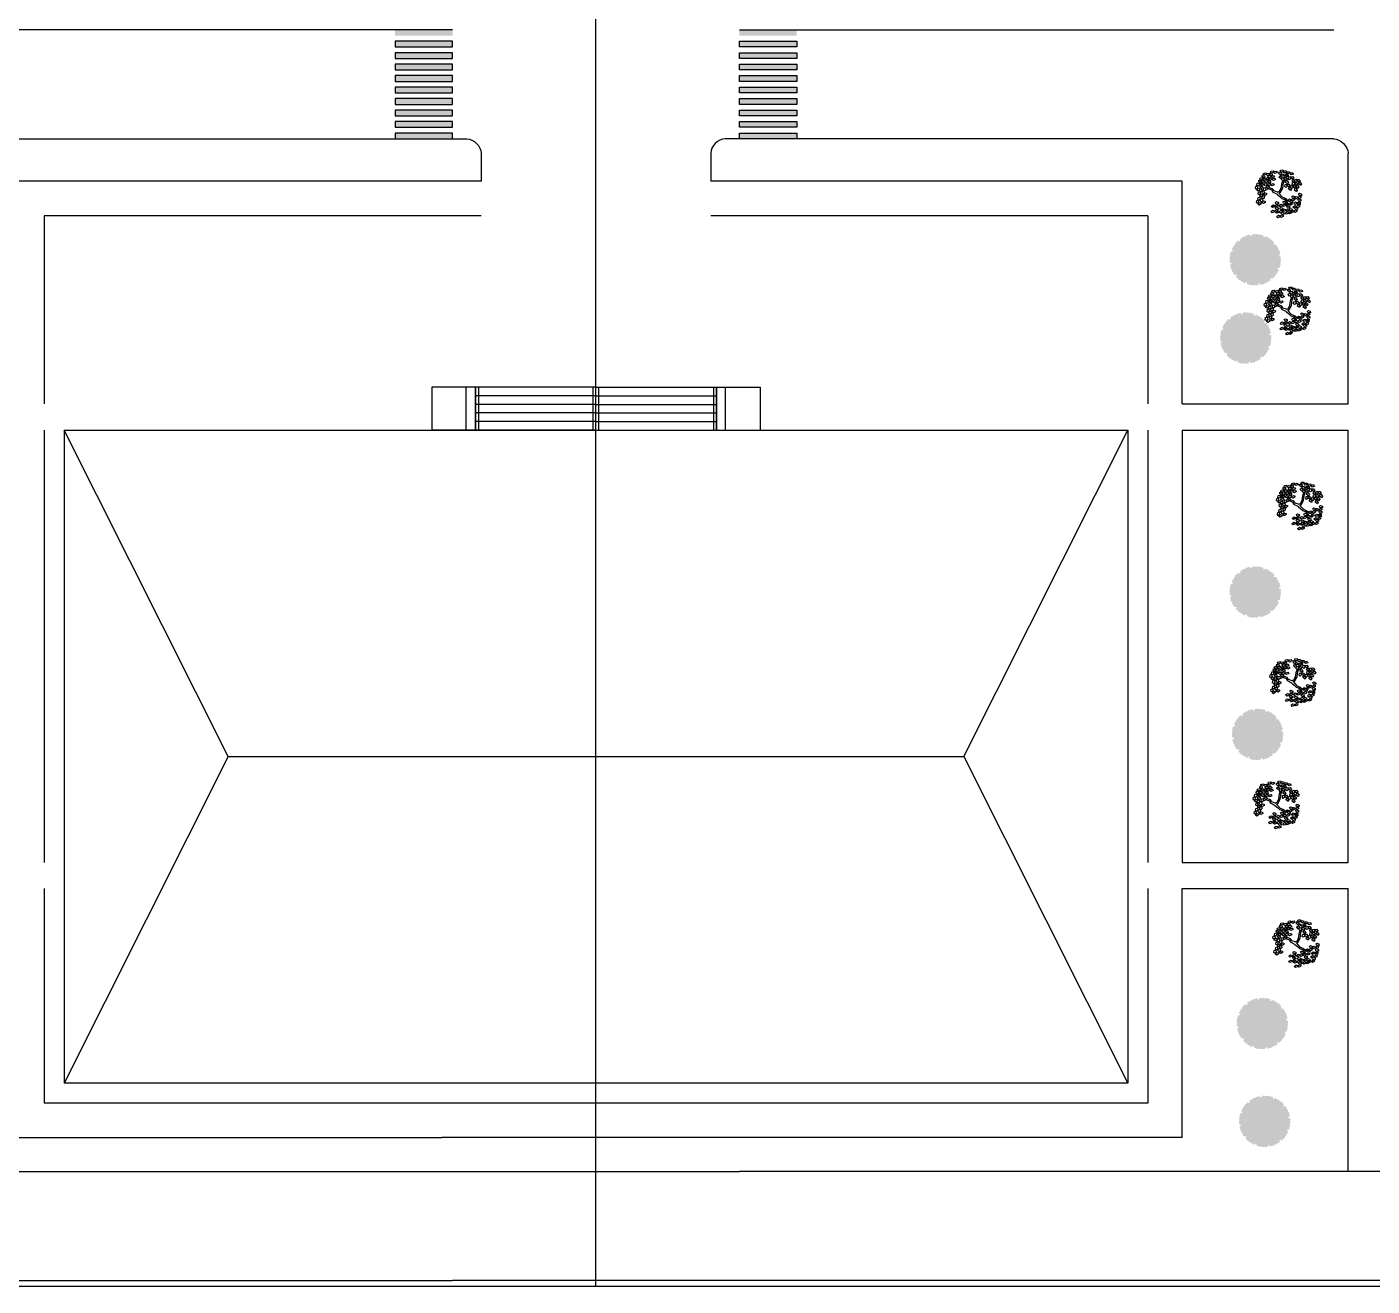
# Model space of a CAD drawing. Header units: millimetres. Extents: x -273369 to 399464, y -35443 to 194245.
# Drawn here: x -229207 to -182310, y -35443 to 8457 of the extents above; entities that cross this region are included whole.
import ezdxf

# ---------------------------------------------------------------- set-up
doc = ezdxf.new("R2010")
doc.units = ezdxf.units.MM
doc.linetypes.add('ACAD_ISO02W100', pattern=[15, 12, -3])
doc.layers.add('TREES', color=3, linetype='Continuous')

# ---------------------------------------------------------------- blocks, each defined once
blk = doc.blocks.new('R_TREE9')
at = {"layer": 'TREES', "color": 3}
for p, q in [((-1032, 688), (-960, 724)), ((-1028, 582), (-1032, 688)), ((-960, 724), (-923, 604)), ((-839, 667), (-757, 734)), ((-685, 698), (-758, 597)), ((-757, 734), (-685, 698)), ((-707, 879), (-583, 895)), ((-683, 802), (-707, 879)), ((-699, 992), (-617, 1059)), ((-690, 932), (-699, 992)), ((-618, 922), (-690, 932)), ((-579, 788), (-683, 802)), ((-681, 728), (-599, 795)), ((-672, 667), (-681, 728)), ((-545, 1024), (-618, 922)), ((-617, 1059), (-545, 1024)), ((-527, 760), (-600, 658)), ((-599, 795), (-527, 760)), ((-583, 895), (-540, 835)), ((-540, 835), (-579, 788)), ((-555, 754), (-431, 769)), ((-532, 676), (-555, 754)), ((-547, 867), (-465, 934)), ((-538, 807), (-547, 867)), ((-540, 1054), (-459, 1120)), ((-532, 993), (-540, 1054)), ((-466, 797), (-538, 807)), ((-460, 983), (-532, 993)), ((-393, 899), (-466, 797)), ((-465, 934), (-393, 899)), ((-386, 1085), (-460, 983)), ((-459, 1120), (-386, 1085)), ((-431, 769), (-388, 710)), ((-388, 710), (-427, 662)), ((-397, 672), (-273, 688)), ((-389, 786), (-307, 853)), ((-381, 725), (-389, 786)), ((-388, 928), (-307, 995)), ((-380, 868), (-388, 928)), ((-308, 716), (-381, 725)), ((-308, 858), (-380, 868)), ((-235, 960), (-308, 858)), ((-235, 817), (-308, 716)), ((-307, 995), (-235, 960)), ((-307, 853), (-235, 817)), ((-273, 688), (-231, 629)), ((-231, 847), (-149, 914)), ((-223, 786), (-231, 847)), ((-150, 777), (-223, 786)), ((-77, 878), (-150, 777)), ((-149, 914), (-77, 878)), ((3, 1024), (43, 1121)), ((39, 974), (3, 1024)), ((108, 1000), (39, 974)), ((43, 1121), (124, 1124)), ((124, 1124), (108, 1000)), ((126, 692), (166, 790)), ((162, 643), (126, 692)), ((143, 1027), (171, 1094)), ((222, 930), (143, 1027)), ((161, 858), (189, 926)), ((241, 761), (161, 858)), ((166, 790), (247, 793)), ((171, 1094), (232, 1087)), ((189, 926), (250, 918)), ((275, 991), (222, 930)), ((247, 793), (230, 669)), ((232, 1087), (275, 991)), ((294, 822), (241, 761)), ((250, 918), (294, 822)), ((266, 695), (294, 763)), ((345, 598), (266, 695)), ((278, 993), (318, 1090)), ((314, 943), (278, 993)), ((294, 763), (354, 755)), ((382, 969), (314, 943)), ((318, 1090), (399, 1093)), ((354, 755), (398, 659)), ((399, 1093), (382, 969)), ((382, 677), (463, 680)), ((418, 996), (445, 1063)), ((497, 899), (418, 996)), ((436, 827), (464, 895)), ((516, 730), (436, 827)), ((445, 1063), (506, 1056)), ((463, 680), (446, 556)), ((459, 955), (499, 1052)), ((495, 906), (459, 955)), ((464, 895), (525, 887)), ((563, 931), (495, 906)), ((550, 960), (497, 899)), ((499, 1052), (580, 1055)), ((506, 1056), (550, 960)), ((568, 791), (516, 730)), ((525, 887), (568, 791)), ((580, 1055), (563, 931)), ((599, 958), (626, 1026)), ((678, 861), (599, 958)), ((617, 789), (645, 857)), ((697, 693), (617, 789)), ((626, 1026), (687, 1018)), ((645, 857), (706, 849)), ((731, 922), (678, 861)), ((687, 1018), (731, 922)), ((749, 754), (697, 693)), ((698, 824), (739, 921)), ((734, 774), (698, 824)), ((706, 849), (749, 754)), ((803, 800), (734, 774)), ((739, 921), (819, 924)), ((819, 924), (803, 800)), ((838, 827), (866, 894)), ((918, 730), (838, 827)), ((857, 658), (885, 726)), ((866, 894), (927, 887)), ((885, 726), (945, 718)), ((970, 791), (918, 730)), ((927, 887), (970, 791)), ((945, 718), (989, 622)), ((-1172, 180), (-1100, 217)), ((-1168, 75), (-1172, 180)), ((-1115, 45), (-1168, 75)), ((-1125, 343), (-1053, 380)), ((-1121, 238), (-1125, 343)), ((-1068, 208), (-1121, 238)), ((-1063, 97), (-1115, 45)), ((-1100, 217), (-1063, 97)), ((-1083, 0), (-1020, 108)), ((-1079, 525), (-1007, 561)), ((-1075, 419), (-1079, 525)), ((-1021, 389), (-1075, 419)), ((-1016, 260), (-1068, 208)), ((-1053, 380), (-1016, 260)), ((-975, 552), (-1028, 582)), ((-970, 441), (-1021, 389)), ((-1020, 108), (-947, 106)), ((-1007, 561), (-970, 441)), ((-933, 47), (-1007, -28)), ((-989, 344), (-927, 453)), ((-914, 316), (-989, 344)), ((-923, 604), (-975, 552)), ((-962, 212), (-890, 248)), ((-958, 106), (-962, 212)), ((-905, 76), (-958, 106)), ((-947, 106), (-933, 47)), ((-927, 453), (-854, 450)), ((-915, 375), (-843, 411)), ((-911, 269), (-915, 375)), ((-839, 391), (-914, 316)), ((-858, 239), (-911, 269)), ((-853, 128), (-905, 76)), ((-890, 248), (-853, 128)), ((-873, 31), (-810, 140)), ((-797, 3), (-873, 31)), ((-806, 291), (-858, 239)), ((-854, 450), (-839, 391)), ((-847, 553), (-723, 569)), ((-824, 476), (-847, 553)), ((-843, 411), (-806, 291)), ((-830, 606), (-839, 667)), ((-758, 597), (-830, 606)), ((-719, 462), (-824, 476)), ((-810, 140), (-737, 137)), ((-723, 78), (-797, 3)), ((-795, 222), (-671, 238)), ((-771, 145), (-795, 222)), ((-786, 335), (-705, 402)), ((-778, 275), (-786, 335)), ((-705, 265), (-778, 275)), ((-667, 131), (-771, 145)), ((-737, 137), (-723, 78)), ((-723, 569), (-681, 510)), ((-681, 510), (-719, 462)), ((-705, 402), (-632, 367)), ((-632, 367), (-705, 265)), ((-600, 658), (-672, 667)), ((-671, 238), (-628, 178)), ((-628, 178), (-667, 131)), ((-545, 145), (-656, 220)), ((-545, 214), (-650, 277)), ((-628, 396), (-547, 463)), ((-620, 336), (-628, 396)), ((-547, 326), (-620, 336)), ((-547, 463), (-474, 428)), ((-474, 428), (-547, 326)), ((-253, 177), (-545, 214)), ((-258, 95), (-545, 145)), ((-427, 662), (-532, 676)), ((-462, 372), (-338, 388)), ((-438, 295), (-462, 372)), ((-453, 485), (-372, 552)), ((-445, 425), (-453, 485)), ((-372, 415), (-445, 425)), ((-334, 281), (-438, 295)), ((-374, 595), (-397, 672)), ((-269, 581), (-374, 595)), ((-372, 552), (-299, 517)), ((-299, 517), (-372, 415)), ((-338, 388), (-295, 328)), ((-295, 328), (-334, 281)), ((-295, 547), (-214, 613)), ((-287, 486), (-295, 547)), ((-214, 476), (-287, 486)), ((-231, 629), (-269, 581)), ((-101, 14), (-258, 95)), ((-60, 70), (-253, 177)), ((-214, 613), (-141, 578)), ((-141, 578), (-214, 476)), ((-60, -80), (-101, 14)), ((4, -11), (-60, 70)), ((4, -11), (197, 164)), ((63, -93), (174, 33)), ((230, 669), (162, 643)), ((174, 33), (267, 133)), ((197, 164), (256, 302)), ((256, 302), (308, 383)), ((267, 133), (320, 283)), ((284, 527), (312, 594)), ((364, 430), (284, 527)), ((308, 383), (367, 421)), ((312, 594), (373, 587)), ((320, 283), (408, 389)), ((342, 580), (382, 677)), ((378, 530), (342, 580)), ((398, 659), (345, 598)), ((416, 491), (364, 430)), ((367, 421), (390, 489)), ((373, 587), (416, 491)), ((446, 556), (378, 530)), ((400, 242), (441, 339)), ((436, 192), (400, 242)), ((408, 389), (507, 421)), ((505, 218), (436, 192)), ((441, 339), (521, 342)), ((482, 582), (510, 650)), ((561, 486), (482, 582)), ((500, 414), (528, 482)), ((580, 317), (500, 414)), ((521, 342), (505, 218)), ((510, 650), (570, 643)), ((528, 482), (589, 474)), ((540, 244), (568, 312)), ((620, 148), (540, 244)), ((559, 76), (587, 144)), ((638, -21), (559, 76)), ((614, 547), (561, 486)), ((568, 312), (629, 305)), ((570, 643), (614, 547)), ((632, 378), (580, 317)), ((587, 144), (647, 136)), ((589, 474), (632, 378)), ((672, 209), (620, 148)), ((629, 305), (672, 209)), ((691, 40), (638, -21)), ((640, 436), (680, 533)), ((676, 386), (640, 436)), ((647, 136), (691, 40)), ((744, 412), (676, 386)), ((680, 533), (761, 536)), ((722, 85), (762, 183)), ((757, 36), (722, 85)), ((761, 536), (744, 412)), ((826, 61), (757, 36)), ((762, 183), (843, 186)), ((768, 561), (809, 658)), ((804, 511), (768, 561)), ((780, 439), (808, 506)), ((859, 342), (780, 439)), ((798, 270), (826, 338)), ((878, 173), (798, 270)), ((873, 537), (804, 511)), ((808, 506), (868, 499)), ((809, 658), (889, 661)), ((826, 338), (887, 330)), ((843, 186), (826, 61)), ((936, 561), (857, 658)), ((912, 403), (859, 342)), ((861, 88), (889, 156)), ((941, -9), (861, 88)), ((868, 499), (912, 403)), ((889, 661), (873, 537)), ((930, 234), (878, 173)), ((887, 330), (930, 234)), ((889, 156), (950, 148)), ((908, 564), (936, 631)), ((988, 467), (908, 564)), ((927, 395), (955, 463)), ((1006, 298), (927, 395)), ((936, 631), (997, 624)), ((989, 622), (936, 561)), ((994, 52), (941, -9)), ((944, 135), (984, 233)), ((979, 86), (944, 135)), ((950, 148), (994, 52)), ((955, 463), (1015, 455)), ((1048, 111), (979, 86)), ((984, 233), (1065, 236)), ((1040, 528), (988, 467)), ((997, 624), (1040, 528)), ((1059, 359), (1006, 298)), ((1015, 455), (1059, 359)), ((1065, 236), (1048, 111)), ((1083, 138), (1111, 206)), ((1163, 41), (1083, 138)), ((1102, -31), (1130, 37)), ((1111, 206), (1172, 198)), ((1130, 37), (1191, 30)), ((1216, 102), (1163, 41)), ((1172, 198), (1216, 102)), ((1191, 30), (1234, -66)), ((-1131, -311), (-1068, -261)), ((-1105, -413), (-1131, -311)), ((-1119, -142), (-1057, -91)), ((-1093, -244), (-1119, -142)), ((-1046, -431), (-1105, -413)), ((-1035, -262), (-1093, -244)), ((-1007, -28), (-1083, 0)), ((-1068, -261), (-1007, -370)), ((-1057, -91), (-996, -201)), ((-1007, -370), (-1046, -431)), ((-996, -201), (-1035, -262)), ((-1026, -693), (-963, -642)), ((-1014, -524), (-952, -473)), ((-988, -626), (-1014, -524)), ((-1005, -469), (-967, -350)), ((-926, -480), (-1005, -469)), ((-930, -644), (-988, -626)), ((-967, -350), (-895, -336)), ((-963, -642), (-902, -752)), ((-952, -473), (-890, -582)), ((-890, -582), (-930, -644)), ((-869, -392), (-926, -480)), ((-903, -461), (-840, -411)), ((-877, -563), (-903, -461)), ((-895, -336), (-869, -392)), ((-892, -292), (-829, -241)), ((-866, -394), (-892, -292)), ((-819, -582), (-877, -563)), ((-807, -412), (-866, -394)), ((-840, -411), (-779, -520)), ((-829, -241), (-768, -351)), ((-779, -520), (-819, -582)), ((-768, -351), (-807, -412)), ((-778, -619), (-740, -500)), ((-698, -630), (-778, -619)), ((-775, -693), (-712, -642)), ((-769, -405), (-706, -354)), ((-743, -507), (-769, -405)), ((-757, -236), (-695, -185)), ((-731, -338), (-757, -236)), ((-684, -525), (-743, -507)), ((-740, -500), (-668, -487)), ((-673, -356), (-731, -338)), ((-712, -642), (-651, -751)), ((-706, -354), (-645, -464)), ((-641, -542), (-698, -630)), ((-695, -185), (-633, -294)), ((-645, -464), (-684, -525)), ((-633, -294), (-673, -356)), ((-668, -487), (-641, -542)), ((-643, -563), (-605, -444)), ((-564, -574), (-643, -563)), ((-641, -618), (-578, -567)), ((-614, -720), (-641, -618)), ((-605, -444), (-533, -430)), ((-578, -567), (-517, -676)), ((-507, -485), (-564, -574)), ((-517, -676), (-556, -738)), ((-533, -430), (-507, -485)), ((-500, -468), (-437, -417)), ((-474, -570), (-500, -468)), ((-494, -630), (-432, -579)), ((-468, -732), (-494, -630)), ((-489, -299), (-426, -248)), ((-463, -401), (-489, -299)), ((-416, -588), (-474, -570)), ((-404, -419), (-463, -401)), ((-437, -417), (-376, -526)), ((-432, -579), (-371, -689)), ((-426, -248), (-365, -357)), ((-376, -526), (-416, -588)), ((-365, -357), (-404, -419)), ((-375, -626), (-337, -506)), ((-295, -637), (-375, -626)), ((-337, -506), (-265, -493)), ((-238, -548), (-295, -637)), ((-212, -318), (-293, -518)), ((-265, -493), (-238, -548)), ((-147, -355), (-223, -549)), ((-223, -549), (-177, -650)), ((-112, -255), (-212, -318)), ((-48, -312), (-147, -355)), ((-60, -80), (-112, -255)), ((63, -93), (-48, -312)), ((-13, -715), (4, -644)), ((4, -644), (65, -642)), ((65, -642), (124, -729)), ((424, -140), (464, -43)), ((460, -190), (424, -140)), ((528, -164), (460, -190)), ((464, -43), (545, -40)), ((545, -40), (528, -164)), ((564, -137), (591, -70)), ((643, -234), (564, -137)), ((582, -306), (610, -238)), ((662, -403), (582, -306)), ((591, -70), (652, -77)), ((610, -238), (671, -246)), ((696, -173), (643, -234)), ((652, -77), (696, -173)), ((714, -342), (662, -403)), ((671, -246), (714, -342)), ((692, -153), (733, -55)), ((728, -202), (692, -153)), ((797, -176), (728, -202)), ((733, -55), (813, -52)), ((813, -52), (797, -176)), ((832, -150), (860, -82)), ((912, -247), (832, -150)), ((851, -318), (879, -251)), ((930, -415), (851, -318)), ((860, -82), (921, -90)), ((879, -251), (939, -258)), ((880, -81), (908, -13)), ((959, -177), (880, -81)), ((908, -13), (969, -20)), ((964, -186), (912, -247)), ((921, -90), (964, -186)), ((983, -354), (930, -415)), ((939, -258), (983, -354)), ((1012, -116), (959, -177)), ((969, -20), (1012, -116)), ((1181, -127), (1102, -31)), ((1234, -66), (1181, -127)), ((-1000, -795), (-1026, -693)), ((-941, -813), (-1000, -795)), ((-902, -752), (-941, -813)), ((-900, -851), (-862, -732)), ((-821, -862), (-900, -851)), ((-862, -732), (-790, -718)), ((-764, -773), (-821, -862)), ((-790, -718), (-764, -773)), ((-786, -862), (-724, -811)), ((-760, -964), (-786, -862)), ((-749, -795), (-775, -693)), ((-702, -982), (-760, -964)), ((-690, -813), (-749, -795)), ((-724, -811), (-662, -920)), ((-662, -920), (-702, -982)), ((-651, -751), (-690, -813)), ((-661, -1020), (-623, -901)), ((-581, -1031), (-661, -1020)), ((-652, -787), (-589, -736)), ((-626, -889), (-652, -787)), ((-567, -907), (-626, -889)), ((-623, -901), (-551, -887)), ((-556, -738), (-614, -720)), ((-589, -736), (-528, -845)), ((-524, -942), (-581, -1031)), ((-528, -845), (-567, -907)), ((-551, -887), (-524, -942)), ((-527, -945), (-488, -825)), ((-447, -956), (-527, -945)), ((-519, -1024), (-394, -1012)), ((-498, -1102), (-519, -1024)), ((-506, -799), (-443, -749)), ((-480, -901), (-506, -799)), ((-394, -1119), (-498, -1102)), ((-488, -825), (-417, -812)), ((-421, -920), (-480, -901)), ((-410, -750), (-468, -732)), ((-390, -867), (-447, -956)), ((-443, -749), (-382, -858)), ((-382, -858), (-421, -920)), ((-417, -812), (-390, -867)), ((-371, -689), (-410, -750)), ((-394, -1012), (-354, -1073)), ((-354, -1073), (-394, -1119)), ((-380, -957), (-342, -838)), ((-301, -968), (-380, -957)), ((-369, -1103), (-244, -1091)), ((-348, -1181), (-369, -1103)), ((-244, -1198), (-348, -1181)), ((-342, -838), (-270, -825)), ((-244, -880), (-301, -968)), ((-285, -692), (-161, -680)), ((-264, -770), (-285, -692)), ((-270, -825), (-244, -880)), ((-160, -787), (-264, -770)), ((-246, -1047), (-229, -975)), ((-153, -1130), (-246, -1047)), ((-244, -1091), (-204, -1152)), ((-204, -1152), (-244, -1198)), ((-229, -975), (-168, -973)), ((-227, -886), (-102, -874)), ((-206, -964), (-227, -886)), ((-102, -981), (-206, -964)), ((-168, -973), (-110, -1061)), ((-161, -680), (-120, -741)), ((-120, -741), (-160, -787)), ((-110, -1061), (-153, -1130)), ((-135, -771), (-10, -759)), ((-114, -849), (-135, -771)), ((-10, -866), (-114, -849)), ((-102, -874), (-62, -935)), ((-62, -935), (-102, -981)), ((-77, -965), (48, -953)), ((-56, -1043), (-77, -965)), ((48, -1060), (-56, -1043)), ((81, -798), (-13, -715)), ((-10, -759), (30, -820)), ((30, -820), (-10, -866)), ((46, -909), (63, -838)), ((139, -992), (46, -909)), ((48, -953), (89, -1014)), ((89, -1014), (48, -1060)), ((63, -838), (124, -836)), ((124, -729), (81, -798)), ((118, -761), (242, -749)), ((139, -839), (118, -761)), ((124, -836), (182, -923)), ((243, -856), (139, -839)), ((182, -923), (139, -992)), ((194, -974), (318, -962)), ((215, -1052), (194, -974)), ((319, -1069), (215, -1052)), ((242, -749), (283, -810)), ((283, -810), (243, -856)), ((268, -840), (393, -828)), ((289, -918), (268, -840)), ((393, -935), (289, -918)), ((318, -962), (359, -1023)), ((359, -1023), (319, -1069)), ((344, -1053), (469, -1041)), ((365, -1130), (344, -1053)), ((469, -1148), (365, -1130)), ((390, -784), (407, -712)), ((484, -867), (390, -784)), ((393, -828), (433, -889)), ((433, -889), (393, -935)), ((407, -712), (468, -710)), ((466, -996), (483, -925)), ((560, -1079), (466, -996)), ((468, -710), (527, -798)), ((469, -1041), (509, -1102)), ((509, -1102), (469, -1148)), ((483, -925), (544, -923)), ((527, -798), (484, -867)), ((544, -923), (603, -1011)), ((603, -1011), (560, -1079))]:
    blk.add_line(p, q, dxfattribs=at)

msp = doc.modelspace()

# ---------------------------------------------------------------- hatches: boundary and pattern name
h = msp.add_hatch(color=256)
h.set_gradient(color1=(255, 255, 255), rotation=208, tint=1)
h.paths.add_polyline_path([(-216368.737, 8157.324), (-216368.737, 8357.324), (-214368.737, 8357.324), (-214368.737, 8157.324)])
h = msp.add_hatch(color=256)
h.set_gradient(color1=(255, 255, 255), rotation=208, tint=1)
h.paths.add_polyline_path([(-202368.737, 8157.324), (-202368.737, 8357.324), (-204368.737, 8357.324), (-204368.737, 8157.324)])
h = msp.add_hatch(color=256)
h.set_gradient(color1=(255, 255, 255), rotation=208, tint=1)
h.paths.add_polyline_path([(-216368.737, 7557.324), (-216368.737, 7357.324), (-214368.737, 7357.324), (-214368.737, 7557.324)])
h.paths.add_polyline_path([(-216368.737, 7957.324), (-216368.737, 7757.324), (-214368.737, 7757.324), (-214368.737, 7957.324)])
h = msp.add_hatch(color=256)
h.set_gradient(color1=(255, 255, 255), rotation=208, tint=1)
h.paths.add_polyline_path([(-204368.737, 7557.324), (-204368.737, 7357.324), (-202368.737, 7357.324), (-202368.737, 7557.324)])
h.paths.add_polyline_path([(-204368.737, 7957.324), (-204368.737, 7757.324), (-202368.737, 7757.324), (-202368.737, 7957.324)])
h = msp.add_hatch(color=256)
h.set_gradient(color1=(255, 255, 255), rotation=208, tint=1)
h.paths.add_polyline_path([(-214368.737, 6957.324), (-214368.737, 7157.324), (-216368.737, 7157.324), (-216368.737, 6957.324)])
h = msp.add_hatch(color=256)
h.set_gradient(color1=(255, 255, 255), rotation=208, tint=1)
h.paths.add_polyline_path([(-202368.737, 6957.324), (-202368.737, 7157.324), (-204368.737, 7157.324), (-204368.737, 6957.324)])
h = msp.add_hatch(color=256)
h.set_gradient(color1=(255, 255, 255), rotation=208, tint=1)
h.paths.add_polyline_path([(-216368.737, 6357.324), (-216368.737, 6157.324), (-214368.737, 6157.324), (-214368.737, 6357.324)])
h.paths.add_polyline_path([(-216368.737, 6757.324), (-216368.737, 6557.324), (-214368.737, 6557.324), (-214368.737, 6757.324)])
h = msp.add_hatch(color=256)
h.set_gradient(color1=(255, 255, 255), rotation=208, tint=1)
h.paths.add_polyline_path([(-204368.737, 6357.324), (-204368.737, 6157.324), (-202368.737, 6157.324), (-202368.737, 6357.324)])
h.paths.add_polyline_path([(-204368.737, 6757.324), (-204368.737, 6557.324), (-202368.737, 6557.324), (-202368.737, 6757.324)])
h = msp.add_hatch(color=256)
h.set_gradient(color1=(255, 255, 255), rotation=208, tint=1)
h.paths.add_polyline_path([(-214368.737, 5757.324), (-214368.737, 5957.324), (-216368.737, 5957.324), (-216368.737, 5757.324)])
h = msp.add_hatch(color=256)
h.set_gradient(color1=(255, 255, 255), rotation=208, tint=1)
h.paths.add_polyline_path([(-202368.737, 5757.324), (-202368.737, 5957.324), (-204368.737, 5957.324), (-204368.737, 5757.324)])
h = msp.add_hatch(color=256)
h.set_gradient(color1=(255, 255, 255), rotation=208, tint=1)
h.paths.add_polyline_path([(-216368.737, 5157.324), (-216368.737, 4957.324), (-214368.737, 4957.324), (-214368.737, 5157.324)])
h.paths.add_polyline_path([(-216368.737, 5557.324), (-216368.737, 5357.324), (-214368.737, 5357.324), (-214368.737, 5557.324)])
h = msp.add_hatch(color=256)
h.set_gradient(color1=(255, 255, 255), rotation=208, tint=1)
h.paths.add_polyline_path([(-204368.737, 5157.324), (-204368.737, 4957.324), (-202368.737, 4957.324), (-202368.737, 5157.324)])
h.paths.add_polyline_path([(-204368.737, 5557.324), (-204368.737, 5357.324), (-202368.737, 5357.324), (-202368.737, 5557.324)])
h = msp.add_hatch(color=256)
h.set_gradient(color1=(255, 255, 255), rotation=208, tint=1)
h.paths.add_polyline_path([(-214368.737, 4557.324), (-214368.737, 4757.324), (-216368.737, 4757.324), (-216368.737, 4557.324)])
h = msp.add_hatch(color=256)
h.set_gradient(color1=(255, 255, 255), rotation=208, tint=1)
h.paths.add_polyline_path([(-202368.737, 4557.324), (-202368.737, 4757.324), (-204368.737, 4757.324), (-204368.737, 4557.324)])
h = msp.add_hatch(color=256)
h.dxf.hatch_style = 1
h.set_gradient(color1=(153, 204, 0), color2=(51, 51, 51), rotation=208, tint=1)
h.paths.add_polyline_path([(-186411.561, -560.014), (-186375.718, -538.459), (-186350.627, -553.486), (-186297.445, -553.332), (-186261.284, -485.907), (-186232.339, -485.907), (-186220.442, -527.978), (-186175.371, -534.358), (-186126.665, -507.611), (-186089.878, -515.451), (-186055.926, -493.794), (-186044.476, -472.362), (-185957.721, -452.157), (-185937.457, -415.568), (-185908.215, -416.037), (-185862.235, -389.312), (-185864.631, -312.84), (-185839.564, -298.367), (-185808.225, -328.854), (-185766.003, -311.844), (-185737.195, -264.326), (-185701.417, -252.723), (-185682.842, -216.992), (-185683.642, -192.706), (-185618.613, -131.83), (-185619.358, -90.012), (-185593.799, -75.796), (-185567.341, -29.662), (-185607.653, 35.367), (-185593.181, 60.434), (-185550.797, 49.701), (-185522.736, 85.544), (-185521.547, 141.099), (-185496.364, 169.037), (-185498.143, 209.269), (-185510.979, 229.901), (-185485.1, 315.135), (-185506.654, 350.979), (-185491.627, 376.069), (-185491.781, 429.251), (-185559.207, 465.412), (-185559.207, 494.357), (-185517.135, 506.254), (-185510.755, 551.325), (-185537.503, 600.032), (-185529.663, 636.818), (-185551.319, 670.77), (-185572.751, 682.22), (-185592.957, 768.975), (-185629.545, 789.239), (-185629.076, 818.482), (-185655.801, 864.462), (-185732.274, 862.065), (-185746.746, 887.132), (-185716.259, 918.471), (-185733.27, 960.694), (-185780.787, 989.501), (-185792.391, 1025.279), (-185828.122, 1043.854), (-185852.408, 1043.054), (-185913.283, 1108.084), (-185955.102, 1107.338), (-185969.317, 1132.897), (-186015.452, 1159.355), (-186080.481, 1119.043), (-186105.548, 1133.516), (-186094.815, 1175.9), (-186130.658, 1203.96), (-186186.212, 1205.15), (-186214.15, 1230.332), (-186254.382, 1228.553), (-186275.014, 1215.718), (-186360.249, 1241.597), (-186396.092, 1220.042), (-186421.182, 1235.069), (-186474.365, 1234.915), (-186510.526, 1167.49), (-186539.471, 1167.49), (-186551.368, 1209.561), (-186596.439, 1215.941), (-186645.145, 1189.194), (-186681.932, 1197.034), (-186715.884, 1175.377), (-186727.334, 1153.945), (-186814.089, 1133.74), (-186834.353, 1097.151), (-186863.595, 1097.62), (-186909.575, 1070.895), (-186907.179, 994.423), (-186932.246, 979.95), (-186963.585, 1010.437), (-187005.807, 993.427), (-187034.615, 945.909), (-187070.393, 934.306), (-187088.968, 898.575), (-187088.168, 874.289), (-187153.197, 813.413), (-187152.452, 771.595), (-187178.011, 757.379), (-187204.469, 711.245), (-187164.157, 646.216), (-187178.629, 621.149), (-187221.013, 631.882), (-187249.074, 596.039), (-187250.263, 540.484), (-187275.446, 512.546), (-187273.667, 472.314), (-187260.831, 451.682), (-187286.71, 366.448), (-187265.156, 330.604), (-187280.183, 305.514), (-187280.029, 252.332), (-187212.603, 216.171), (-187212.603, 187.226), (-187254.675, 175.329), (-187261.055, 130.258), (-187234.307, 81.551), (-187242.147, 44.765), (-187220.491, 10.813), (-187199.059, -0.637), (-187178.853, -87.392), (-187142.265, -107.656), (-187142.733, -136.899), (-187116.009, -182.879), (-187039.536, -180.482), (-187025.064, -205.549), (-187055.551, -236.888), (-187038.54, -279.111), (-186991.023, -307.918), (-186979.419, -343.696), (-186943.688, -362.271), (-186919.402, -361.471), (-186858.527, -426.501), (-186816.708, -425.756), (-186802.493, -451.315), (-186756.358, -477.772), (-186691.329, -437.461), (-186666.262, -451.933), (-186676.995, -494.317), (-186641.152, -522.377), (-186585.598, -523.567), (-186557.659, -548.749), (-186517.428, -546.97), (-186496.796, -534.135)])
h = msp.add_hatch(color=256)
h.dxf.hatch_style = 1
h.set_gradient(color1=(153, 204, 0), color2=(51, 51, 51), rotation=208, tint=1)
h.paths.add_polyline_path([(-186742.808, -3290.96), (-186706.965, -3269.406), (-186681.875, -3284.433), (-186628.692, -3284.279), (-186592.531, -3216.853), (-186563.587, -3216.853), (-186551.69, -3258.925), (-186506.619, -3265.305), (-186457.912, -3238.557), (-186421.126, -3246.397), (-186387.174, -3224.741), (-186375.723, -3203.309), (-186288.969, -3183.103), (-186268.705, -3146.515), (-186239.462, -3146.983), (-186193.482, -3120.259), (-186195.878, -3043.786), (-186170.811, -3029.314), (-186139.472, -3059.801), (-186097.25, -3042.79), (-186068.442, -2995.273), (-186032.665, -2983.669), (-186014.089, -2947.938), (-186014.889, -2923.652), (-185949.86, -2862.777), (-185950.605, -2820.958), (-185925.046, -2806.743), (-185898.589, -2760.608), (-185938.9, -2695.579), (-185924.428, -2670.512), (-185882.044, -2681.245), (-185853.984, -2645.402), (-185852.794, -2589.848), (-185827.612, -2561.91), (-185829.391, -2521.678), (-185842.226, -2501.046), (-185816.347, -2415.811), (-185837.902, -2379.968), (-185822.875, -2354.878), (-185823.029, -2301.695), (-185890.454, -2265.534), (-185890.454, -2236.589), (-185848.382, -2224.692), (-185842.003, -2179.621), (-185868.75, -2130.915), (-185860.91, -2094.128), (-185882.567, -2060.176), (-185903.998, -2048.726), (-185924.204, -1961.971), (-185960.792, -1941.707), (-185960.324, -1912.465), (-185987.048, -1866.485), (-186063.521, -1868.881), (-186077.994, -1843.814), (-186047.507, -1812.475), (-186064.517, -1770.253), (-186112.034, -1741.445), (-186123.638, -1705.667), (-186159.369, -1687.092), (-186183.655, -1687.892), (-186244.531, -1622.863), (-186286.349, -1623.608), (-186300.565, -1598.049), (-186346.699, -1571.591), (-186411.728, -1611.903), (-186436.795, -1597.431), (-186426.062, -1555.047), (-186461.905, -1526.986), (-186517.46, -1525.797), (-186545.398, -1500.614), (-186585.629, -1502.393), (-186606.261, -1515.229), (-186691.496, -1489.35), (-186727.339, -1510.904), (-186752.43, -1495.877), (-186805.612, -1496.031), (-186841.773, -1563.457), (-186870.718, -1563.457), (-186882.615, -1521.385), (-186927.686, -1515.005), (-186976.392, -1541.753), (-187013.179, -1533.913), (-187047.131, -1555.569), (-187058.581, -1577.001), (-187145.336, -1597.207), (-187165.6, -1633.795), (-187194.842, -1633.327), (-187240.823, -1660.051), (-187238.426, -1736.524), (-187263.493, -1750.996), (-187294.832, -1720.509), (-187337.055, -1737.52), (-187365.862, -1785.037), (-187401.64, -1796.641), (-187420.215, -1832.372), (-187419.415, -1856.658), (-187484.444, -1917.533), (-187483.699, -1959.352), (-187509.258, -1973.567), (-187535.716, -2019.702), (-187495.404, -2084.731), (-187509.877, -2109.798), (-187552.26, -2099.065), (-187580.321, -2134.908), (-187581.51, -2190.462), (-187606.693, -2218.401), (-187604.914, -2258.632), (-187592.079, -2279.264), (-187617.958, -2364.499), (-187596.403, -2400.342), (-187611.43, -2425.433), (-187611.276, -2478.615), (-187543.85, -2514.776), (-187543.85, -2543.721), (-187585.922, -2555.618), (-187592.302, -2600.689), (-187565.555, -2649.395), (-187573.394, -2686.182), (-187551.738, -2720.134), (-187530.306, -2731.584), (-187510.101, -2818.339), (-187473.512, -2838.603), (-187473.981, -2867.845), (-187447.256, -2913.825), (-187370.783, -2911.429), (-187356.311, -2936.496), (-187386.798, -2967.835), (-187369.787, -3010.057), (-187322.27, -3038.865), (-187310.666, -3074.643), (-187274.935, -3093.218), (-187250.65, -3092.418), (-187189.774, -3157.447), (-187147.955, -3156.702), (-187133.74, -3182.261), (-187087.606, -3208.719), (-187022.576, -3168.407), (-186997.51, -3182.879), (-187008.242, -3225.263), (-186972.4, -3253.324), (-186916.845, -3254.513), (-186888.907, -3279.696), (-186848.675, -3277.917), (-186828.043, -3265.081)])
h = msp.add_hatch(color=256)
h.dxf.hatch_style = 1
h.set_gradient(color1=(153, 204, 0), color2=(51, 51, 51), rotation=208, tint=1)
h.paths.add_polyline_path([(-186411.561, -12145.848), (-186375.718, -12124.293), (-186350.627, -12139.32), (-186297.445, -12139.166), (-186261.284, -12071.741), (-186232.339, -12071.741), (-186220.442, -12113.813), (-186175.371, -12120.192), (-186126.665, -12093.445), (-186089.878, -12101.285), (-186055.926, -12079.628), (-186044.476, -12058.196), (-185957.721, -12037.991), (-185937.457, -12001.402), (-185908.215, -12001.871), (-185862.235, -11975.146), (-185864.631, -11898.674), (-185839.564, -11884.201), (-185808.225, -11914.688), (-185766.003, -11897.678), (-185737.195, -11850.161), (-185701.417, -11838.557), (-185682.842, -11802.826), (-185683.642, -11778.54), (-185618.613, -11717.664), (-185619.358, -11675.846), (-185593.799, -11661.63), (-185567.341, -11615.496), (-185607.653, -11550.467), (-185593.181, -11525.4), (-185550.797, -11536.133), (-185522.736, -11500.29), (-185521.547, -11444.735), (-185496.364, -11416.797), (-185498.143, -11376.565), (-185510.979, -11355.933), (-185485.1, -11270.699), (-185506.654, -11234.855), (-185491.627, -11209.765), (-185491.781, -11156.583), (-185559.207, -11120.422), (-185559.207, -11091.477), (-185517.135, -11079.58), (-185510.755, -11034.509), (-185537.503, -10985.802), (-185529.663, -10949.016), (-185551.319, -10915.064), (-185572.751, -10903.614), (-185592.957, -10816.859), (-185629.545, -10796.595), (-185629.076, -10767.352), (-185655.801, -10721.372), (-185732.274, -10723.769), (-185746.746, -10698.702), (-185716.259, -10667.363), (-185733.27, -10625.14), (-185780.787, -10596.333), (-185792.391, -10560.555), (-185828.122, -10541.98), (-185852.408, -10542.78), (-185913.283, -10477.75), (-185955.102, -10478.496), (-185969.317, -10452.937), (-186015.452, -10426.479), (-186080.481, -10466.791), (-186105.548, -10452.318), (-186094.815, -10409.934), (-186130.658, -10381.874), (-186186.212, -10380.684), (-186214.15, -10355.502), (-186254.382, -10357.281), (-186275.014, -10370.116), (-186360.249, -10344.237), (-186396.092, -10365.792), (-186421.182, -10350.765), (-186474.365, -10350.919), (-186510.526, -10418.344), (-186539.471, -10418.344), (-186551.368, -10376.273), (-186596.439, -10369.893), (-186645.145, -10396.64), (-186681.932, -10388.8), (-186715.884, -10410.457), (-186727.334, -10431.889), (-186814.089, -10452.094), (-186834.353, -10488.683), (-186863.595, -10488.214), (-186909.575, -10514.939), (-186907.179, -10591.411), (-186932.246, -10605.884), (-186963.585, -10575.397), (-187005.807, -10592.407), (-187034.615, -10639.925), (-187070.393, -10651.528), (-187088.968, -10687.26), (-187088.168, -10711.545), (-187153.197, -10772.421), (-187152.452, -10814.24), (-187178.011, -10828.455), (-187204.469, -10874.589), (-187164.157, -10939.618), (-187178.629, -10964.685), (-187221.013, -10953.952), (-187249.074, -10989.795), (-187250.263, -11045.35), (-187275.446, -11073.288), (-187273.667, -11113.52), (-187260.831, -11134.152), (-187286.71, -11219.386), (-187265.156, -11255.23), (-187280.183, -11280.32), (-187280.029, -11333.502), (-187212.603, -11369.663), (-187212.603, -11398.608), (-187254.675, -11410.505), (-187261.055, -11455.576), (-187234.307, -11504.283), (-187242.147, -11541.069), (-187220.491, -11575.021), (-187199.059, -11586.471), (-187178.853, -11673.226), (-187142.265, -11693.49), (-187142.733, -11722.733), (-187116.009, -11768.713), (-187039.536, -11766.317), (-187025.064, -11791.383), (-187055.551, -11822.722), (-187038.54, -11864.945), (-186991.023, -11893.752), (-186979.419, -11929.53), (-186943.688, -11948.105), (-186919.402, -11947.305), (-186858.527, -12012.335), (-186816.708, -12011.59), (-186802.493, -12037.149), (-186756.358, -12063.606), (-186691.329, -12023.295), (-186666.262, -12037.767), (-186676.995, -12080.151), (-186641.152, -12108.211), (-186585.598, -12109.401), (-186557.659, -12134.583), (-186517.428, -12132.804), (-186496.796, -12119.969)])
h = msp.add_hatch(color=256)
h.dxf.hatch_style = 1
h.set_gradient(color1=(153, 204, 0), color2=(51, 51, 51), rotation=208, tint=1)
h.paths.add_polyline_path([(-186328.749, -17111.205), (-186292.906, -17089.65), (-186267.816, -17104.678), (-186214.633, -17104.523), (-186178.472, -17037.098), (-186149.527, -17037.098), (-186137.631, -17079.17), (-186092.56, -17085.55), (-186043.853, -17058.802), (-186007.067, -17066.642), (-185973.114, -17044.986), (-185961.664, -17023.554), (-185874.909, -17003.348), (-185854.646, -16966.76), (-185825.403, -16967.228), (-185779.423, -16940.504), (-185781.819, -16864.031), (-185756.752, -16849.559), (-185725.413, -16880.045), (-185683.191, -16863.035), (-185654.383, -16815.518), (-185618.606, -16803.914), (-185600.03, -16768.183), (-185600.83, -16743.897), (-185535.801, -16683.021), (-185536.546, -16641.203), (-185510.987, -16626.987), (-185484.529, -16580.853), (-185524.841, -16515.824), (-185510.369, -16490.757), (-185467.985, -16501.49), (-185439.924, -16465.647), (-185438.735, -16410.092), (-185413.552, -16382.154), (-185415.331, -16341.923), (-185428.167, -16321.291), (-185402.288, -16236.056), (-185423.842, -16200.213), (-185408.815, -16175.122), (-185408.97, -16121.94), (-185476.395, -16085.779), (-185476.395, -16056.834), (-185434.323, -16044.937), (-185427.943, -15999.866), (-185454.691, -15951.16), (-185446.851, -15914.373), (-185468.507, -15880.421), (-185489.939, -15868.971), (-185510.145, -15782.216), (-185546.733, -15761.952), (-185546.265, -15732.71), (-185572.989, -15686.73), (-185649.462, -15689.126), (-185663.934, -15664.059), (-185633.448, -15632.72), (-185650.458, -15590.498), (-185697.975, -15561.69), (-185709.579, -15525.912), (-185745.31, -15507.337), (-185769.596, -15508.137), (-185830.472, -15443.108), (-185872.29, -15443.853), (-185886.505, -15418.294), (-185932.64, -15391.836), (-185997.669, -15432.148), (-186022.736, -15417.675), (-186012.003, -15375.292), (-186047.846, -15347.231), (-186103.401, -15346.042), (-186131.339, -15320.859), (-186171.57, -15322.638), (-186192.202, -15335.474), (-186277.437, -15309.595), (-186313.28, -15331.149), (-186338.371, -15316.122), (-186391.553, -15316.276), (-186427.714, -15383.702), (-186456.659, -15383.702), (-186468.556, -15341.63), (-186513.627, -15335.25), (-186562.333, -15361.997), (-186599.12, -15354.158), (-186633.072, -15375.814), (-186644.522, -15397.246), (-186731.277, -15417.451), (-186751.541, -15454.04), (-186780.783, -15453.571), (-186826.763, -15480.296), (-186824.367, -15556.769), (-186849.434, -15571.241), (-186880.773, -15540.754), (-186922.995, -15557.765), (-186951.803, -15605.282), (-186987.581, -15616.886), (-187006.156, -15652.617), (-187005.356, -15676.902), (-187070.385, -15737.778), (-187069.64, -15779.597), (-187095.199, -15793.812), (-187121.657, -15839.946), (-187081.345, -15904.976), (-187095.818, -15930.043), (-187138.201, -15919.31), (-187166.262, -15955.152), (-187167.451, -16010.707), (-187192.634, -16038.645), (-187190.855, -16078.877), (-187178.019, -16099.509), (-187203.898, -16184.744), (-187182.344, -16220.587), (-187197.371, -16245.677), (-187197.217, -16298.86), (-187129.791, -16335.021), (-187129.791, -16363.965), (-187171.863, -16375.862), (-187178.243, -16420.933), (-187151.496, -16469.64), (-187159.335, -16506.426), (-187137.679, -16540.379), (-187116.247, -16551.829), (-187096.041, -16638.584), (-187059.453, -16658.847), (-187059.922, -16688.09), (-187033.197, -16734.07), (-186956.724, -16731.674), (-186942.252, -16756.741), (-186972.739, -16788.08), (-186955.728, -16830.302), (-186908.211, -16859.11), (-186896.607, -16894.887), (-186860.876, -16913.463), (-186836.591, -16912.663), (-186775.715, -16977.692), (-186733.896, -16976.947), (-186719.681, -17002.506), (-186673.546, -17028.963), (-186608.517, -16988.652), (-186583.45, -17003.124), (-186594.183, -17045.508), (-186558.341, -17073.569), (-186502.786, -17074.758), (-186474.848, -17099.94), (-186434.616, -17098.162), (-186413.984, -17085.326)])
h = msp.add_hatch(color=256)
h.dxf.hatch_style = 1
h.set_gradient(color1=(153, 204, 0), color2=(51, 51, 51), rotation=208, tint=1)
h.paths.add_polyline_path([(-186163.687, -27187.856), (-186127.844, -27166.301), (-186102.754, -27181.329), (-186049.571, -27181.174), (-186013.41, -27113.749), (-185984.466, -27113.749), (-185972.569, -27155.821), (-185927.498, -27162.201), (-185878.791, -27135.453), (-185842.005, -27143.293), (-185808.052, -27121.636), (-185796.602, -27100.205), (-185709.847, -27079.999), (-185689.584, -27043.411), (-185660.341, -27043.879), (-185614.361, -27017.155), (-185616.757, -26940.682), (-185591.69, -26926.21), (-185560.351, -26956.696), (-185518.129, -26939.686), (-185489.321, -26892.169), (-185453.544, -26880.565), (-185434.968, -26844.834), (-185435.768, -26820.548), (-185370.739, -26759.672), (-185371.484, -26717.854), (-185345.925, -26703.638), (-185319.468, -26657.504), (-185359.779, -26592.475), (-185345.307, -26567.408), (-185302.923, -26578.141), (-185274.863, -26542.298), (-185273.673, -26486.743), (-185248.491, -26458.805), (-185250.269, -26418.574), (-185263.105, -26397.942), (-185237.226, -26312.707), (-185258.781, -26276.864), (-185243.753, -26251.773), (-185243.908, -26198.591), (-185311.333, -26162.43), (-185311.333, -26133.485), (-185269.261, -26121.588), (-185262.881, -26076.517), (-185289.629, -26027.811), (-185281.789, -25991.024), (-185303.446, -25957.072), (-185324.877, -25945.622), (-185345.083, -25858.867), (-185381.671, -25838.603), (-185381.203, -25809.361), (-185407.927, -25763.381), (-185484.4, -25765.777), (-185498.872, -25740.71), (-185468.386, -25709.371), (-185485.396, -25667.149), (-185532.913, -25638.341), (-185544.517, -25602.563), (-185580.248, -25583.988), (-185604.534, -25584.788), (-185665.41, -25519.759), (-185707.228, -25520.504), (-185721.444, -25494.945), (-185767.578, -25468.487), (-185832.607, -25508.799), (-185857.674, -25494.326), (-185846.941, -25451.943), (-185882.784, -25423.882), (-185938.339, -25422.693), (-185966.277, -25397.51), (-186006.508, -25399.289), (-186027.14, -25412.125), (-186112.375, -25386.246), (-186148.218, -25407.8), (-186173.309, -25392.773), (-186226.491, -25392.927), (-186262.652, -25460.353), (-186291.597, -25460.353), (-186303.494, -25418.281), (-186348.565, -25411.901), (-186397.271, -25438.648), (-186434.058, -25430.809), (-186468.01, -25452.465), (-186479.46, -25473.897), (-186566.215, -25494.102), (-186586.479, -25530.691), (-186615.721, -25530.222), (-186661.701, -25556.947), (-186659.305, -25633.42), (-186684.372, -25647.892), (-186715.711, -25617.405), (-186757.933, -25634.416), (-186786.741, -25681.933), (-186822.519, -25693.537), (-186841.094, -25729.268), (-186840.294, -25753.553), (-186905.323, -25814.429), (-186904.578, -25856.248), (-186930.137, -25870.463), (-186956.595, -25916.597), (-186916.283, -25981.627), (-186930.756, -26006.694), (-186973.139, -25995.961), (-187001.2, -26031.803), (-187002.389, -26087.358), (-187027.572, -26115.296), (-187025.793, -26155.528), (-187012.957, -26176.16), (-187038.836, -26261.395), (-187017.282, -26297.238), (-187032.309, -26322.328), (-187032.155, -26375.511), (-186964.729, -26411.672), (-186964.729, -26440.616), (-187006.801, -26452.513), (-187013.181, -26497.584), (-186986.434, -26546.291), (-186994.273, -26583.077), (-186972.617, -26617.03), (-186951.185, -26628.48), (-186930.98, -26715.235), (-186894.391, -26735.498), (-186894.86, -26764.741), (-186868.135, -26810.721), (-186791.662, -26808.325), (-186777.19, -26833.392), (-186807.677, -26864.731), (-186790.666, -26906.953), (-186743.149, -26935.761), (-186731.545, -26971.538), (-186695.814, -26990.114), (-186671.529, -26989.314), (-186610.653, -27054.343), (-186568.834, -27053.598), (-186554.619, -27079.157), (-186508.485, -27105.614), (-186443.455, -27065.303), (-186418.388, -27079.775), (-186429.121, -27122.159), (-186393.279, -27150.219), (-186337.724, -27151.409), (-186309.786, -27176.591), (-186269.554, -27174.813), (-186248.922, -27161.977)])
h = msp.add_hatch(color=256)
h.dxf.hatch_style = 1
h.set_gradient(color1=(153, 204, 0), color2=(51, 51, 51), rotation=208, tint=1)
h.paths.add_polyline_path([(-186080.314, -30600.425), (-186044.471, -30578.871), (-186019.38, -30593.898), (-185966.198, -30593.744), (-185930.037, -30526.318), (-185901.092, -30526.318), (-185889.195, -30568.39), (-185844.124, -30574.77), (-185795.417, -30548.022), (-185758.631, -30555.862), (-185724.679, -30534.206), (-185713.229, -30512.774), (-185626.474, -30492.568), (-185606.21, -30455.98), (-185576.968, -30456.448), (-185530.987, -30429.724), (-185533.384, -30353.251), (-185508.317, -30338.779), (-185476.978, -30369.265), (-185434.755, -30352.255), (-185405.948, -30304.738), (-185370.17, -30293.134), (-185351.595, -30257.403), (-185352.395, -30233.117), (-185287.366, -30172.241), (-185288.111, -30130.423), (-185262.552, -30116.208), (-185236.094, -30070.073), (-185276.406, -30005.044), (-185261.933, -29979.977), (-185219.55, -29990.71), (-185191.489, -29954.867), (-185190.3, -29899.313), (-185165.117, -29871.374), (-185166.896, -29831.143), (-185179.731, -29810.511), (-185153.852, -29725.276), (-185175.407, -29689.433), (-185160.38, -29664.342), (-185160.534, -29611.16), (-185227.96, -29574.999), (-185227.96, -29546.054), (-185185.888, -29534.157), (-185179.508, -29489.086), (-185206.255, -29440.38), (-185198.416, -29403.593), (-185220.072, -29369.641), (-185241.504, -29358.191), (-185261.709, -29271.436), (-185298.298, -29251.172), (-185297.829, -29221.93), (-185324.554, -29175.95), (-185401.027, -29178.346), (-185415.499, -29153.279), (-185385.012, -29121.94), (-185402.023, -29079.718), (-185449.54, -29050.91), (-185461.144, -29015.132), (-185496.875, -28996.557), (-185521.16, -28997.357), (-185582.036, -28932.328), (-185623.855, -28933.073), (-185638.07, -28907.514), (-185684.204, -28881.056), (-185749.234, -28921.368), (-185774.3, -28906.896), (-185763.568, -28864.512), (-185799.41, -28836.451), (-185854.965, -28835.262), (-185882.903, -28810.079), (-185923.135, -28811.858), (-185943.767, -28824.694), (-186029.001, -28798.815), (-186064.845, -28820.369), (-186089.935, -28805.342), (-186143.118, -28805.496), (-186179.279, -28872.922), (-186208.223, -28872.922), (-186220.12, -28830.85), (-186265.191, -28824.47), (-186313.898, -28851.218), (-186350.684, -28843.378), (-186384.636, -28865.034), (-186396.087, -28886.466), (-186482.841, -28906.672), (-186503.105, -28943.26), (-186532.348, -28942.791), (-186578.328, -28969.516), (-186575.932, -29045.989), (-186600.998, -29060.461), (-186632.337, -29029.974), (-186674.56, -29046.985), (-186703.367, -29094.502), (-186739.145, -29106.106), (-186757.72, -29141.837), (-186756.921, -29166.122), (-186821.95, -29226.998), (-186821.205, -29268.817), (-186846.764, -29283.032), (-186873.221, -29329.167), (-186832.91, -29394.196), (-186847.382, -29419.263), (-186889.766, -29408.53), (-186917.826, -29444.372), (-186919.016, -29499.927), (-186944.198, -29527.865), (-186942.419, -29568.097), (-186929.584, -29588.729), (-186955.463, -29673.964), (-186933.908, -29709.807), (-186948.935, -29734.897), (-186948.781, -29788.08), (-186881.356, -29824.241), (-186881.356, -29853.186), (-186923.428, -29865.083), (-186929.807, -29910.153), (-186903.06, -29958.86), (-186910.9, -29995.646), (-186889.243, -30029.599), (-186867.811, -30041.049), (-186847.606, -30127.804), (-186811.018, -30148.068), (-186811.486, -30177.31), (-186784.762, -30223.29), (-186708.289, -30220.894), (-186693.816, -30245.961), (-186724.303, -30277.3), (-186707.293, -30319.522), (-186659.776, -30348.33), (-186648.172, -30384.107), (-186612.441, -30402.683), (-186588.155, -30401.883), (-186527.279, -30466.912), (-186485.461, -30466.167), (-186471.245, -30491.726), (-186425.111, -30518.184), (-186360.082, -30477.872), (-186335.015, -30492.344), (-186345.748, -30534.728), (-186309.905, -30562.789), (-186254.35, -30563.978), (-186226.412, -30589.161), (-186186.181, -30587.382), (-186165.549, -30574.546)])

# ---------------------------------------------------------------- linework, layer by layer
at = {"color": 242, "true_color": 0xcd2027}
msp.add_line((-209368.737, -35442.676), (-209368.737, 52557.324), dxfattribs=at)
at = {"linetype": 'ACAD_ISO02W100'}
for p, q in [((-214368.737, 8357.324), (-235088.737, 8357.324)), ((-204368.737, 8357.324), (-183648.737, 8357.324)), ((-268368.737, -35242.676), (-214368.737, -35242.676)), ((-150368.737, -35242.676), (-214368.737, -35242.676))]:
    msp.add_line(p, q, dxfattribs=at)
for p, q in [((-214368.737, 7957.324), (-216368.737, 7957.324)), ((-216368.737, 7957.324), (-216368.737, 7757.324)), ((-216368.737, 7757.324), (-214368.737, 7757.324)), ((-214368.737, 7557.324), (-216368.737, 7557.324)), ((-216368.737, 7557.324), (-216368.737, 7357.324)), ((-214368.737, 7757.324), (-214368.737, 7957.324)), ((-214368.737, 7357.324), (-214368.737, 7557.324)), ((-204368.737, 7757.324), (-204368.737, 7957.324)), ((-204368.737, 7957.324), (-202368.737, 7957.324)), ((-202368.737, 7757.324), (-204368.737, 7757.324)), ((-204368.737, 7357.324), (-204368.737, 7557.324)), ((-204368.737, 7557.324), (-202368.737, 7557.324)), ((-202368.737, 7957.324), (-202368.737, 7757.324)), ((-202368.737, 7557.324), (-202368.737, 7357.324)), ((-216368.737, 7357.324), (-214368.737, 7357.324)), ((-214368.737, 7157.324), (-216368.737, 7157.324)), ((-216368.737, 7157.324), (-216368.737, 6957.324)), ((-214368.737, 6957.324), (-214368.737, 7157.324)), ((-202368.737, 7357.324), (-204368.737, 7357.324)), ((-204368.737, 6957.324), (-204368.737, 7157.324)), ((-204368.737, 7157.324), (-202368.737, 7157.324)), ((-202368.737, 7157.324), (-202368.737, 6957.324)), ((-216368.737, 6957.324), (-214368.737, 6957.324)), ((-214368.737, 6757.324), (-216368.737, 6757.324)), ((-216368.737, 6757.324), (-216368.737, 6557.324)), ((-214368.737, 6557.324), (-214368.737, 6757.324)), ((-202368.737, 6957.324), (-204368.737, 6957.324)), ((-204368.737, 6557.324), (-204368.737, 6757.324)), ((-204368.737, 6757.324), (-202368.737, 6757.324)), ((-202368.737, 6757.324), (-202368.737, 6557.324)), ((-216368.737, 6557.324), (-214368.737, 6557.324)), ((-214368.737, 6357.324), (-216368.737, 6357.324)), ((-216368.737, 6357.324), (-216368.737, 6157.324)), ((-216368.737, 6157.324), (-214368.737, 6157.324)), ((-214368.737, 6157.324), (-214368.737, 6357.324)), ((-202368.737, 6557.324), (-204368.737, 6557.324)), ((-204368.737, 6157.324), (-204368.737, 6357.324)), ((-204368.737, 6357.324), (-202368.737, 6357.324)), ((-202368.737, 6157.324), (-204368.737, 6157.324)), ((-202368.737, 6357.324), (-202368.737, 6157.324)), ((-214368.737, 5957.324), (-216368.737, 5957.324)), ((-216368.737, 5957.324), (-216368.737, 5757.324)), ((-216368.737, 5757.324), (-214368.737, 5757.324)), ((-214368.737, 5757.324), (-214368.737, 5957.324)), ((-204368.737, 5757.324), (-204368.737, 5957.324)), ((-204368.737, 5957.324), (-202368.737, 5957.324)), ((-202368.737, 5757.324), (-204368.737, 5757.324)), ((-202368.737, 5957.324), (-202368.737, 5757.324)), ((-214368.737, 5557.324), (-216368.737, 5557.324)), ((-216368.737, 5557.324), (-216368.737, 5357.324)), ((-216368.737, 5357.324), (-214368.737, 5357.324)), ((-214368.737, 5357.324), (-214368.737, 5557.324)), ((-204368.737, 5357.324), (-204368.737, 5557.324)), ((-204368.737, 5557.324), (-202368.737, 5557.324)), ((-202368.737, 5357.324), (-204368.737, 5357.324)), ((-202368.737, 5557.324), (-202368.737, 5357.324)), ((-214368.737, 5157.324), (-216368.737, 5157.324)), ((-216368.737, 5157.324), (-216368.737, 4957.324)), ((-216368.737, 4957.324), (-214368.737, 4957.324)), ((-214368.737, 4757.324), (-216368.737, 4757.324)), ((-216368.737, 4757.324), (-216368.737, 4557.324)), ((-214368.737, 4957.324), (-214368.737, 5157.324)), ((-214368.737, 4557.324), (-214368.737, 4757.324)), ((-204368.737, 4957.324), (-204368.737, 5157.324)), ((-204368.737, 5157.324), (-202368.737, 5157.324)), ((-202368.737, 4957.324), (-204368.737, 4957.324)), ((-204368.737, 4557.324), (-204368.737, 4757.324)), ((-204368.737, 4757.324), (-202368.737, 4757.324)), ((-202368.737, 5157.324), (-202368.737, 4957.324)), ((-202368.737, 4757.324), (-202368.737, 4557.324)), ((-235088.737, 4557.324), (-213868.737, 4557.324)), ((-216368.737, 4557.324), (-214368.737, 4557.324)), ((-183648.737, 4557.324), (-204868.737, 4557.324)), ((-202368.737, 4557.324), (-204368.737, 4557.324)), ((-213368.737, 4057.324), (-213368.737, 3074.821)), ((-205368.737, 4057.324), (-205368.737, 3074.821)), ((-183148.737, -4688.804), (-183148.737, 4057.324)), ((-213368.737, 3074.821), (-229807.147, 3074.821)), ((-188930.328, 3074.821), (-205368.737, 3074.821)), ((-188930.328, -4688.804), (-188930.328, 3074.821)), ((-228607.147, 1874.821), (-228607.147, -4688.804)), ((-213368.737, 1874.821), (-228607.147, 1874.821)), ((-190130.328, 1874.821), (-205368.737, 1874.821)), ((-190130.328, 1874.821), (-190130.328, -4688.804)), ((-209368.737, -4102.171), (-215088.737, -4102.171)), ((-215088.737, -4102.171), (-215088.737, -5602.171)), ((-213888.737, -5602.171), (-213888.737, -4102.171)), ((-213568.737, -4102.171), (-213568.737, -5602.171)), ((-213568.737, -5602.171), (-213568.737, -4102.171)), ((-213468.737, -4102.171), (-213468.737, -5602.171)), ((-209468.737, -5602.171), (-209468.737, -4102.171)), ((-209368.737, -4102.171), (-203648.737, -4102.171)), ((-209268.737, -5602.171), (-209268.737, -4102.171)), ((-205268.737, -4102.171), (-205268.737, -5602.171)), ((-205168.737, -4102.171), (-205168.737, -5602.171)), ((-205168.737, -5602.171), (-205168.737, -4102.171)), ((-204848.737, -5602.171), (-204848.737, -4102.171)), ((-203648.737, -4102.171), (-203648.737, -5602.171)), ((-209368.737, -4402.171), (-213568.737, -4402.171)), ((-209368.737, -4402.171), (-205168.737, -4402.171)), ((-188930.328, -4688.804), (-183148.737, -4688.804)), ((-209368.737, -4702.171), (-213568.737, -4702.171)), ((-209368.737, -5002.171), (-213568.737, -5002.171)), ((-209368.737, -4702.171), (-205168.737, -4702.171)), ((-209368.737, -5002.171), (-205168.737, -5002.171)), ((-228607.147, -5602.171), (-228607.147, -20672.737)), ((-227907.147, -5602.171), (-227907.147, -28363.096)), ((-227907.147, -5602.171), (-190830.328, -5602.171)), ((-222191.116, -16982.634), (-227907.147, -5602.171)), ((-209368.737, -5602.171), (-215088.737, -5602.171)), ((-209368.737, -5302.171), (-213568.737, -5302.171)), ((-209368.737, -5302.171), (-205168.737, -5302.171)), ((-209368.737, -5602.171), (-203648.737, -5602.171)), ((-196546.358, -16982.634), (-190830.328, -5602.171)), ((-190830.328, -5602.171), (-190830.328, -28363.096)), ((-190130.328, -5602.171), (-190130.328, -20672.737)), ((-188930.328, -5602.171), (-188930.328, -20672.737)), ((-188930.328, -5602.171), (-183148.737, -5602.171)), ((-183148.737, -20672.737), (-183148.737, -5602.171)), ((-222191.116, -16982.634), (-227907.147, -28363.096)), ((-222191.116, -16982.634), (-196546.358, -16982.634)), ((-196546.358, -16982.634), (-190830.328, -28363.096)), ((-188930.328, -20672.737), (-183148.737, -20672.737)), ((-228607.147, -21586.104), (-228607.147, -29063.096)), ((-190130.328, -21586.104), (-190130.328, -29063.096)), ((-188930.328, -30263.096), (-188930.328, -21586.104)), ((-188930.328, -21586.104), (-183148.737, -21586.104)), ((-183148.737, -31442.676), (-183148.737, -21586.104)), ((-190830.328, -28363.096), (-227907.147, -28363.096)), ((-190130.328, -29063.096), (-228607.147, -29063.096)), ((-229807.147, -30263.096), (-214736.581, -30263.096)), ((-188930.328, -30263.096), (-214736.581, -30263.096)), ((-268368.737, -31442.676), (-204368.737, -31442.676)), ((-150368.737, -31442.676), (-204368.737, -31442.676)), ((-273368.737, -35442.676), (-145368.737, -35442.676))]:
    msp.add_line(p, q)
for points in [[(-213868.737, 4557.324), (-213633.035, 4557.324), (-213368.737, 4293.026), (-213368.737, 4057.324)], [(-204868.737, 4557.324), (-205104.439, 4557.324), (-205368.737, 4293.026), (-205368.737, 4057.324)], [(-183648.737, 4557.324), (-183413.035, 4557.324), (-183148.737, 4293.026), (-183148.737, 4057.324)]]:
    msp.add_open_spline(points, degree=3)

# ---------------------------------------------------------------- block references
at = {"xscale": 0.6916000987928117, "yscale": 0.6916000987928117, "zscale": 0.6916000987928117, "rotation": 270}
for p in [(-185549.421, 2659.207), (-185239.715, -1426.177), (-184818.589, -8223.195), (-185046.652, -14376.787), (-185633.103, -18641.976), (-184937.673, -23485.49)]:
    msp.add_blockref('R_TREE9', p, dxfattribs=at)

doc.saveas('drawing.dxf')
